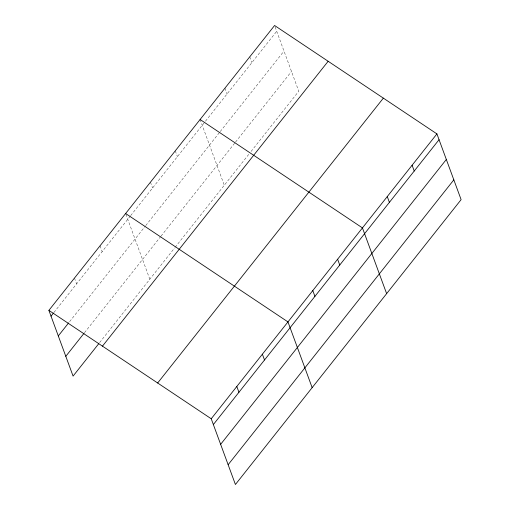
<?xml version="1.0" encoding="UTF-8"?>
<svg xmlns="http://www.w3.org/2000/svg" width="510" height="510" viewBox="0 0 510 510"><rect width="100%" height="100%" fill="white"/><g stroke="black" fill="none" stroke-linecap="round" stroke-linejoin="round"><path stroke-width="0.38" stroke-dasharray="2.55 1.91" d="M53.971 312.432L130.19 216.227M130.675 215.615L276.713 31.288M69.615 321.657L145.261 226.179M145.745 225.567L219.733 132.173M220.224 131.561L283.993 51.07M84.488 332.724L160.548 236.729M161.032 236.117L235.027 142.724M235.512 142.111L291.49 71.451M99.641 342.573L174.637 247.911M175.128 247.293L249.116 153.905M251.067 151.445L298.771 91.233L274.852 26.22M249.76 56.833L251.889 62.622M224.935 88.173L227.065 93.961M200.105 119.506L224.292 185.238M175.281 150.845L177.41 156.627M150.456 182.178L152.586 187.967M125.893 214.238L149.812 279.244M100.049 245.801L102.178 251.589M74.473 278.084L76.602 283.872"/><path stroke-width="0.76" d="M48.89 310.367L274.584 25.5L436.923 133.9L461.11 199.633L235.416 484.5L211.229 418.767L48.89 310.367L73.077 376.099L98.653 343.817M51.019 316.155L53.48 313.051M58.299 335.937L68.627 322.9M65.796 356.318L83.997 333.349M102.465 346.143L328.159 61.27M157.66 382.997L383.354 98.13M211.229 418.767L436.923 133.9M213.358 424.556L439.053 139.689M220.639 444.337L446.333 159.471M228.136 464.718L453.83 179.851M200.105 119.506L362.444 227.906L386.631 293.639M125.626 213.511L287.965 321.912L312.152 387.645M412.099 165.234L414.228 171.022M387.268 196.573L389.398 202.355M337.62 259.239L339.749 265.028M312.789 290.579L314.919 296.367M262.389 354.201L264.518 359.983M236.806 386.484L238.941 392.273"/></g></svg>
